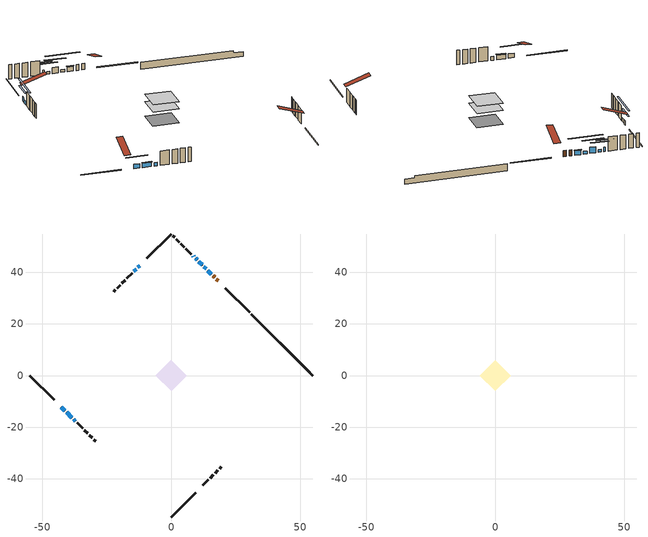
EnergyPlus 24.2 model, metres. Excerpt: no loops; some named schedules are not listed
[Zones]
conditioned space
 floor adiabatic (AdiabaticFloorConstruction): -5.99,0 0,5.99 5.99,0 0,-5.99 z3.05
 floor foundation (Slab1 construction): -5.95,0.14 -0.14,5.95 5.95,-0.14 0.14,-5.95 z-1.83
 wall outside (RimJoist1 construction): 0,-54.95 9.44,-45.51 / -54.95,0 -45.51,-9.44 / 0,54.95 -9.44,45.51 / 30.47,24.47 21.04,33.91 z0.61:0.91
 wall outside (AdiabaticWallConstruction 1): 18.18,36.76 17.51,37.43 / 16.86,38.09 16.24,38.71 z0.61:2.64
 wall outside (AdiabaticWallConstruction): 15.58,39.36 14.21,40.73 / -12.29,42.66 -12.97,41.97 / -42.66,-12.29 -41.29,-13.65 / -40.63,-14.31 -38.58,-16.36 / 8.82,46.12 8.5,46.45 z0.61:2.11; 13.56,41.39 12.69,42.25 / 10.09,44.86 9.48,45.47 z0.61:1.53; -13.63,41.32 -14.49,40.45 / -37.93,-17.02 -37.21,-17.74 z0.61:1.83; 12.04,42.91 10.74,44.2 z0.61:2.64
 wall outside (Wall1 construction): 12.29,-42.66 14.41,-40.54 / -36.55,-18.39 -34.43,-20.51 / -15.15,39.8 -17.27,37.68 / 7.84,47.1 5.72,49.23 z0.61:5.49
 wall outside (Wall2 construction): 15.07,-39.88 16.35,-38.59 / -33.77,-21.17 -32.49,-22.46 / -17.92,37.02 -19.21,35.73 / 5.06,49.88 3.78,51.17 z0.61:5.49
 wall outside (Wall3 construction): 17.01,-37.94 18.15,-36.79 / -31.83,-23.11 -30.69,-24.26 / -19.87,35.08 -21.01,33.93 / 3.12,51.83 1.97,52.97 z0.61:5.49
 wall outside (Wall5 construction): 18.81,-36.14 19.47,-35.47 / -30.03,-24.92 -29.37,-25.58 / -21.67,33.28 -22.33,32.61 / 1.32,53.63 0.66,54.29 z0.61:5.49
 wall foundation (FoundationWall1 construction): 31.13,23.82,-1.83 31.13,23.82,0.61 52.56,2.38,0.61 52.56,2.38,-0.16 54.95,0,-0.16 54.95,0,-1.83
 window (WindowConstruction): 15.58,39.37 14.21,40.73 z0.61:2.11
 window (WindowConstruction 5): -12.29,42.66 -12.97,41.97 z0.61:2.11
 window (WindowConstruction 6): -42.66,-12.29 -41.29,-13.65 z0.61:2.11
 window (WindowConstruction 8): 13.56,41.39 12.69,42.25 z0.61:1.52
 window (WindowConstruction 9): -13.63,41.32 -14.49,40.45 z0.61:1.83
 window (WindowConstruction 1): -40.63,-14.31 -38.58,-16.36 z0.61:2.11
 window (WindowConstruction 7): -37.93,-17.02 -37.21,-17.74 z0.61:1.83
 window (WindowConstruction 2): 12.04,42.91 10.74,44.2 z0.61:2.64
 window (WindowConstruction 3): 10.09,44.86 9.48,45.47 z0.61:1.52
 window (WindowConstruction 4): 8.82,46.12 8.5,46.45 z0.61:2.11
 door (Door): 18.18,36.76 17.52,37.43 z0.61:2.64
 door (Door 1): 16.86,38.09 16.24,38.71 z0.61:2.64
 ceiling adiabatic (AdiabaticFloorConstruction): 0,-5.99 5.99,0 0,5.99 -5.99,0 z3.05
attic - vented
 floor to conditioned space (Floor1 construction Reversed): -5.99,0 0,5.99 5.99,0 0,-5.99 z5.49
 roof outside (Roof1 construction): 11.63,-43.31,5.49 5.8,-37.48,8.24 4.26,-39.02,8.24 10.09,-44.85,5.49; -43.31,-11.63,5.49 -37.48,-5.8,8.24 -39.02,-4.26,8.24 -44.85,-10.09,5.49; -11.63,43.31,5.49 -5.8,37.48,8.24 -4.26,39.02,8.24 -10.09,44.85,5.49; 18.84,36.1,5.49 13.01,30.27,8.24 14.55,28.73,8.24 20.38,34.57,5.49
shading: 14.07,40.87 15.72,39.22 16.01,39.51 14.36,41.17 z2.31; -14.84,40.11 -10.42,44.52 -10.71,44.81 -15.13,40.4 z4.75; -39.42,-15.52 -44.52,-10.42 -44.81,-10.71 -39.72,-15.81 z4.75; 9.1,45.84 17.15,37.8 17.44,38.09 9.39,46.13 z6.61; -18.08,36.86 -10.04,44.91 -10.33,45.2 -18.37,37.15 z6.91; -38.44,-16.5 -40.78,-14.17 -41.07,-14.46 -38.73,-16.79 z2.31; 8.88,46.07 13.9,41.04 14.19,41.33 9.17,46.36 z5.28; 7.61,47.33 11.95,42.99 12.24,43.28 7.9,47.63 z4.16; 6.63,48.31 10.69,44.26 10.98,44.55 6.92,48.61 z4.75
[Building]
Building 1: Terrain=Suburbs
[Site:Location]
Quebec Intl AP_QC: Latitude {deg}=46.8; Longitude {deg}=-71.38; Time Zone {hr}=-5; Elevation {m}=74; Keep Site Location Information=Yes
[Site:GroundTemperature:Shallow]
0.0108218, -2.24938, -2.43038, -1.3578, 2.94801, 7.23376, 10.9493, 13.303, 13.5029, 11.5886, 7.96783, 3.81355
[Site:WaterMainsTemperature]
Calculation Method=Schedule; Temperature Schedule=mains temperature schedule
[Material] Roughness=Rough; Thermal Absorptance=0.9
Name | Thickness {m} | Conductivity {W/m-K} | Density {kg/m3} | Specific Heat {J/kg-K} | Solar Absorptance | Visible Absorptance
asphalt or fiberglass shingles | 0.00635 | 0.162714 | 1121.4 | 1465.45 | 0.4 | 0.4
ceiling loosefill ins | 0.254 | 0.0480833 | 16.02 | 1046.75 | 0.7 | 0.7
ceiling stud and cavity | 0.1397 | 0.180722 | 65.682 | 1177.47 | 0.7 | 0.7
concrete 4.0 in. | 0.1016 | 1.803125 | 2242.8 | 837.4 | 0.7 | 0.7
concrete 8.0 in. | 0.2032 | 1.803125 | 2242.8 | 837.4 | 0.7 | 0.7
door material | 0.04445 | 0.053851 | 512.64 | 1214.23 | 0.7 | 0.7
exterior vertical ins | 0.0533782 | 0.029427 | 32.04 | 1214.23 | 0.7 | 0.7
floor covering | 0.0127 | 0.0433444 | 54.468 | 1339.84 | 0.6 | 0.6
floor rigid ins; wall rigid ins 1 | 0.512978 | 0.029427 | 32.04 | 1214.23 | 0.7 | 0.7
floor stud and cavity | 0.1397 | 1.75129 | 37.0049 | 1207.88 | 0.7 | 0.7
furniture material conditioned space 1 | 0.1524 | 0.115458 | 640.8 | 1214.23 | 0.6 | 0.6
gypsum board | 0.0127 | 0.160291 | 801 | 837.4 | 0.6 | 0.6
gypsum board 1 | 0.0127 | 0.160291 | 801 | 837.4 | 0.7 | 0.7
osb sheathing 0.5 in. | 0.0127 | 0.115458 | 512.64 | 1214.23 | 0.7 | 0.7
osb sheathing 0.75 in. | 0.01905 | 0.115458 | 512.64 | 1214.23 | 0.7 | 0.7
osb sheathing 2.0 in. | 0.0508 | 0.115458 | 512.64 | 1214.23 | 0.7 | 0.7
rim joist rigid ins; wall rigid ins | 0.051816 | 0.029427 | 32.04 | 1214.23 | 0.7 | 0.7
rim joist stud and cavity | 0.0508 | 0.0387467 | 125.044 | 1163.47 | 0.6 | 0.6
wall stud and cavity | 0.1397 | 0.160281 | 139.0536 | 1170.24 | 0.7 | 0.7
wall stud and cavity 1 | 0.1397 | 0.144253 | 139.0536 | 1170.24 | 0.7 | 0.7
wall stud and cavity 2 | 0.1397 | 0.16633 | 139.0536 | 1170.24 | 0.7 | 0.7
wall stud and cavity 3 | 0.1397 | 0.188008 | 139.0536 | 1170.24 | 0.7 | 0.7
wall stud and cavity 4 | 0.0889 | 0.380278 | 52.3479 | 1209.89 | 0.7 | 0.7
wall stud and cavity 5 | 0.0889 | 0.391764 | 83.0341 | 1211.67 | 0.7 | 0.7
wood siding | 0.0254 | 0.102417 | 544.68 | 1172.36 | 0.4 | 0.4
wood siding 1; wood siding 2; wood siding 3 | 0.0254 | 0.102417 | 544.68 | 1172.36 | 0.7 | 0.7
[WindowMaterial:SimpleGlazingSystem]
Name | U-Factor {W/m2-K} | Solar Heat Gain Coefficient
WindowMaterial | 2.78449 | 0.59
WindowMaterial 1 | 2.82821 | 0.59
WindowMaterial 2 | 2.77597 | 0.55
WindowMaterial 3 | 2.76746 | 0.49
WindowMaterial 4 | 2.9395 | 0.65
WindowMaterial 5 | 2.76859 | 0.5
WindowMaterial 6 | 2.77314 | 0.53
[Construction]
AdiabaticFloorConstruction: floor stud and cavity, floor rigid ins, osb sheathing 0.75 in., floor covering
AdiabaticWallConstruction: wood siding 2, wall rigid ins 1, wall stud and cavity 4, gypsum board
AdiabaticWallConstruction 1: wood siding 3, wall rigid ins 1, wall stud and cavity 4, gypsum board
Door; Door 1: door material
Floor1 construction Reversed: gypsum board, ceiling stud and cavity, ceiling loosefill ins
FoundationWall1 construction: concrete 8.0 in., gypsum board 1
furniture construction conditioned space 1: furniture material conditioned space 1
PartitionWallConstruction: gypsum board, wall stud and cavity 5, gypsum board
RimJoist1 construction: wood siding 1, rim joist rigid ins, osb sheathing 2.0 in., rim joist stud and cavity
Roof1 construction: asphalt or fiberglass shingles
Slab1 construction: concrete 4.0 in.
Wall1 construction: wood siding, wall rigid ins, osb sheathing 0.5 in., wall stud and cavity, gypsum board
Wall2 construction: wood siding, wall rigid ins, osb sheathing 0.5 in., wall stud and cavity 1, gypsum board
Wall3 construction: wood siding, wall rigid ins, osb sheathing 0.5 in., wall stud and cavity 2, gypsum board
Wall5 construction: wood siding, wall rigid ins, osb sheathing 0.5 in., wall stud and cavity 3, gypsum board
WindowConstruction; WindowConstruction 1; WindowConstruction 5; WindowConstruction 6: WindowMaterial
WindowConstruction 2: WindowMaterial 1
WindowConstruction 3: WindowMaterial 2
WindowConstruction 4: WindowMaterial 3
WindowConstruction 7: WindowMaterial 4
WindowConstruction 8: WindowMaterial 5
WindowConstruction 9: WindowMaterial 6
[Zone] Multiplier=1; Part of Total Floor Area=Yes
Name | Volume {m3}
attic - vented | 32.0117
conditioned space | 558.8
[Space]
Name | Zone | Volume {m3}
attic - vented 1 | attic - vented | 32.0117
conditioned space 1 | conditioned space | 558.8
[ZoneInfiltration:EffectiveLeakageArea]
infil attic - vented 1: Zone or Space=attic - vented 1; Schedule=Always On Discrete; Effective Air Leakage Area {cm2}=2648.12; Stack Coefficient=0.000191198; Wind Coefficient=9.34247e-06
[ZoneMixing]
whole house fan mix: Zone or Space=attic - vented; Schedule=Always On Continuous; Design Flow Rate Calculation Method=Flow/Zone; Design Flow Rate {m3/s}=0; Source Zone or Space=conditioned space
[SurfaceProperty:ExposedFoundationPerimeter]
Slab1: Exposed Perimeter Calculation Method=TotalExposedPerimeter; Total Exposed Perimeter {m}=33.681
[InternalMass] Zone or ZoneList=conditioned space; Space or SpaceList=conditioned space 1
Name | Construction | Surface Area {m2}
furniture mass conditioned space 1 | furniture construction conditioned space 1 | 57.0399
partition wall mass | PartitionWallConstruction | 142.6
[Lights]
interior lighting: Zone or ZoneList or Space or SpaceList=conditioned space 1; Schedule=interior lighting schedule; Design Level Calculation Method=LightingLevel; Lighting Level {W}=343.2; Return Air Fraction=0; Fraction Radiant=0.6; Fraction Visible=0.2; Fraction Replaceable=1
[People]
occupants: Zone or ZoneList or Space or SpaceList=conditioned space 1; Number of People Schedule=occupants schedule; Number of People Calculation Method=People; Number of People=3; Fraction Radiant=0.314171; Sensible Heat Fraction=0.56303; Activity Level Schedule=occupants activity schedule; Carbon Dioxide Generation Rate {m3/s-W}=0; Enable ASHRAE 55 Comfort Warnings=No; Mean Radiant Temperature Calculation Type=EnclosureAveraged
[ElectricEquipment] Zone or ZoneList or Space or SpaceList=conditioned space 1; Design Level Calculation Method=EquipmentLevel
Name | Schedule | Design Level {W} | Fraction Latent | Fraction Radiant | Fraction Lost
clothes dryer | clothes dryer schedule | 140.772 | 0.015 | 0.081 | 0.85
clothes washer | clothes washer schedule | 32.1985 | 0.03 | 0.162 | 0.7
cooking range | cooking range schedule | 215.147 | 0.08 | 0.432 | 0.2
dishwasher | dishwasher schedule | 66.8632 | 0.3 | 0.18 | 0.4
fridge | fridge schedule | 72.9452 | 0 | 0.6 | 0
mech vent bath fan 0 | mech vent bath fan 0 schedule | 50.2 | 0 | 0 | 1
mech vent bath fan 1 | mech vent bath fan 1 schedule | 50.2 | 0 | 0 | 1
mech vent house fan | mech vent house fan schedule | 6.33333 | 0 | 0 | 1
mech vent house fan cfis | mech vent house fan cfis schedule | 0 | 0 | 0 | 0
mech vent range fan 0 | mech vent range fan 0 schedule | 57 | 0 | 0 | 1
misc plug loads | misc plug loads schedule | 494.7 | 0.045 | 0.513 | 0.1
whole house fan | Always On Discrete | 0 | 0 | 0 | 1
[OtherEquipment] Zone or ZoneList or Space or SpaceList=conditioned space 1; Design Level Calculation Method=EquipmentLevel
Name | Fuel Type | Schedule | Design Level {W} | Fraction Latent | Fraction Radiant | Fraction Lost
clothes dryer 1 | Electricity | clothes dryer schedule | 0 | 0.015 | 0.081 | 0.85
cooking range 1 | Electricity | cooking range schedule | 0 | 0.08 | 0.432 | 0.2
general water use latent | None | general water use schedule | 62.594 | 1 | 0 | 0
general water use sensible | None | general water use schedule | -61.6891 | 0 | 0.6 | 0
mech vent house fan latent load | None | Always On Discrete | 0 | 1 | 0 | 0
mech vent house fan sensible load | None | Always On Discrete | 0 | 0 | 0 | 0
water heater energy adjustment1 | Electricity | Always On Discrete | 0.01 | 0 | 0 | 1
[ZoneInfiltration:DesignFlowRate] Zone or ZoneList or Space or SpaceList=conditioned space 1; Schedule=Always On Discrete; Design Flow Rate Calculation Method=Flow/Zone; Design Flow Rate {m3/s}=0
infil flow; natural vent flow; whole house fan flow
[AvailabilityManager:Scheduled] Schedule=Always On Discrete
air source heat pump airloop Availability Manager; furnace airloop Availability Manager
[Foundation:Kiva]
Foundation Kiva 1: Initial Indoor Air Temperature {C}=18; Wall Height Above Grade {m}=0.609996; Wall Depth Below Slab {m}=0.2032; Custom Block Material Name 1=exterior vertical ins; Custom Block Depth 1 {m}=2.43998; Custom Block X Position 1 {m}=0.2159; Custom Block Z Position 1 {m}=0
[Foundation:Kiva:Settings]
Soil Conductivity {W/m-K}=0.849921; Soil Density {kg/m3}=1842.3; Soil Specific Heat {J/kg-K}=418.7; Ground Solar Absorptivity=0.9; Ground Thermal Absorptivity=0.9; Ground Surface Roughness {m}=0.03; Far-Field Width {m}=40; Deep-Ground Boundary Condition=ZeroFlux; Deep-Ground Depth {m}=40; Minimum Cell Dimension {m}=0.2; Maximum Cell Growth Coefficient=3; Simulation Timestep=Timestep
[Exterior:Lights]
exterior lighting: Schedule=exterior lighting schedule; Design Level {W}=75.6
[EnergyManagementSystem:GlobalVariable]
air_source_heat_pump_airloop_Fan_RTF
furnace_airloop_Fan_RTF
infil_program_Qfan
infil_program_Qinf
natural_vent_program_Qnv
natural_vent_program_Qwhf
[EnergyManagementSystem:Sensor]
Name | Output:Variable or Output:Meter Index Key | Output:Variable or Output:Meter
airflow_gain | infil flow | Infiltration Sensible Heat Gain Energy
airflow_gain_1 | natural vent flow | Infiltration Sensible Heat Gain Energy
airflow_gain_2 | whole house fan flow | Infiltration Sensible Heat Gain Energy
airflow_loss | infil flow | Infiltration Sensible Heat Loss Energy
airflow_loss_1 | natural vent flow | Infiltration Sensible Heat Loss Energy
airflow_loss_2 | whole house fan flow | Infiltration Sensible Heat Loss Energy
clg_load_cond |  | Cooling:EnergyTransfer:Zone:CONDITIONED SPACE
clg_sp_s; clg_sp_s_1 | cooling setpoint | Schedule Value
clothes_dryer_exhaust_0_sch_s | clothes dryer exhaust 0 schedule | Schedule Value
cool_season | cooling season schedule | Schedule Value
htg_load_cond |  | Heating:EnergyTransfer:Zone:CONDITIONED SPACE
htg_sp_s; htg_sp_s_1 | heating setpoint | Schedule Value
ig_ee_conv | clothes dryer | Electric Equipment Convective Heating Energy
ig_ee_conv_2 | cooking range | Electric Equipment Convective Heating Energy
ig_ee_conv_4 | fridge | Electric Equipment Convective Heating Energy
ig_ee_conv_5 | misc plug loads | Electric Equipment Convective Heating Energy
ig_ee_conv_6 | whole house fan | Electric Equipment Convective Heating Energy
ig_ee_rad | clothes dryer | Electric Equipment Radiant Heating Energy
ig_ee_rad_2 | cooking range | Electric Equipment Radiant Heating Energy
ig_ee_rad_4 | fridge | Electric Equipment Radiant Heating Energy
ig_ee_rad_5 | misc plug loads | Electric Equipment Radiant Heating Energy
ig_ee_rad_6 | whole house fan | Electric Equipment Radiant Heating Energy
ig_lgt_conv | interior lighting | Lights Convective Heating Energy
ig_lgt_rad | interior lighting | Lights Radiant Heating Energy
ig_lgt_vis | interior lighting | Lights Visible Radiation Heating Energy
ig_oe_conv | clothes dryer 1 | Other Equipment Convective Heating Energy
ig_oe_conv_1 | cooking range 1 | Other Equipment Convective Heating Energy
ig_oe_conv_2 | general water use latent | Other Equipment Convective Heating Energy
ig_oe_conv_3 | general water use sensible | Other Equipment Convective Heating Energy
ig_oe_conv_4 | water heater energy adjustment1 | Other Equipment Convective Heating Energy
ig_oe_rad | clothes dryer 1 | Other Equipment Radiant Heating Energy
ig_oe_rad_1 | cooking range 1 | Other Equipment Radiant Heating Energy
ig_oe_rad_2 | general water use latent | Other Equipment Radiant Heating Energy
ig_oe_rad_3 | general water use sensible | Other Equipment Radiant Heating Energy
ig_oe_rad_4 | water heater energy adjustment1 | Other Equipment Radiant Heating Energy
ig_ppl_conv | occupants | People Convective Heating Energy
ig_ppl_rad | occupants | People Radiant Heating Energy
im_conv | furniture mass conditioned space 1 | Surface Inside Face Convection Heat Gain Energy
im_conv_1 | partition wall mass | Surface Inside Face Convection Heat Gain Energy
im_ig | furniture mass conditioned space 1 | Surface Inside Face Internal Gains Radiation Heat Gain Energy
im_ig_1 | partition wall mass | Surface Inside Face Internal Gains Radiation Heat Gain Energy
im_lgt | furniture mass conditioned space 1 | Surface Inside Face Lights Radiation Heat Gain Energy
im_lgt_1 | partition wall mass | Surface Inside Face Lights Radiation Heat Gain Energy
im_sol | furniture mass conditioned space 1 | Surface Inside Face Solar Radiation Heat Gain Energy
im_sol_1 | partition wall mass | Surface Inside Face Solar Radiation Heat Gain Energy
im_surf | furniture mass conditioned space 1 | Surface Inside Face Net Surface Thermal Radiation Heat Gain Energy
im_surf_1 | partition wall mass | Surface Inside Face Net Surface Thermal Radiation Heat Gain Energy
mech_vent_bath_fan_0_sch_s | mech vent bath fan 0 schedule | Schedule Value
mech_vent_bath_fan_1_sch_s | mech vent bath fan 1 schedule | Schedule Value
mech_vent_range_fan_0_sch_s | mech vent range fan 0 schedule | Schedule Value
mv_conv | mech vent bath fan 0 | Electric Equipment Convective Heating Energy
mv_conv_1 | mech vent bath fan 1 | Electric Equipment Convective Heating Energy
mv_conv_2 | mech vent house fan | Electric Equipment Convective Heating Energy
mv_conv_3 | mech vent house fan cfis | Electric Equipment Convective Heating Energy
mv_conv_4 | mech vent range fan 0 | Electric Equipment Convective Heating Energy
mv_conv_5 | mech vent house fan latent load | Other Equipment Convective Heating Energy
mv_conv_6 | mech vent house fan sensible load | Other Equipment Convective Heating Energy
mv_rad | mech vent bath fan 0 | Electric Equipment Radiant Heating Energy
mv_rad_1 | mech vent bath fan 1 | Electric Equipment Radiant Heating Energy
mv_rad_2 | mech vent house fan | Electric Equipment Radiant Heating Energy
mv_rad_3 | mech vent house fan cfis | Electric Equipment Radiant Heating Energy
mv_rad_4 | mech vent range fan 0 | Electric Equipment Radiant Heating Energy
mv_rad_5 | mech vent house fan latent load | Other Equipment Radiant Heating Energy
mv_rad_6 | mech vent house fan sensible load | Other Equipment Radiant Heating Energy
natural_vent_s | natural vent schedule | Schedule Value
out_pb_s |  | Site Outdoor Air Barometric Pressure
out_wt_s |  | Site Outdoor Air Humidity Ratio
site_vw_s |  | Site Wind Speed
ss_back_out | Window1 | Surface Window Shortwave from Zone Back Out Window Heat Transfer Rate
ss_back_out_1 | Window10 | Surface Window Shortwave from Zone Back Out Window Heat Transfer Rate
ss_back_out_2 | Window11 | Surface Window Shortwave from Zone Back Out Window Heat Transfer Rate
ss_back_out_3 | Window13 | Surface Window Shortwave from Zone Back Out Window Heat Transfer Rate
ss_back_out_4 | Window15 | Surface Window Shortwave from Zone Back Out Window Heat Transfer Rate
ss_back_out_5 | Window3 | Surface Window Shortwave from Zone Back Out Window Heat Transfer Rate
ss_back_out_6 | Window6 | Surface Window Shortwave from Zone Back Out Window Heat Transfer Rate
ss_back_out_7 | Window7 | Surface Window Shortwave from Zone Back Out Window Heat Transfer Rate
ss_back_out_8 | Window8 | Surface Window Shortwave from Zone Back Out Window Heat Transfer Rate
ss_back_out_9 | Window9 | Surface Window Shortwave from Zone Back Out Window Heat Transfer Rate
ss_conv | Door1 | Surface Inside Face Convection Heat Gain Energy
ss_conv_1 | Door2 | Surface Inside Face Convection Heat Gain Energy
ss_conv_10 | Window8 | Surface Inside Face Convection Heat Gain Energy
ss_conv_11 | Window9 | Surface Inside Face Convection Heat Gain Energy
ss_conv_2 | Window1 | Surface Inside Face Convection Heat Gain Energy
ss_conv_3 | Window10 | Surface Inside Face Convection Heat Gain Energy
ss_conv_4 | Window11 | Surface Inside Face Convection Heat Gain Energy
ss_conv_5 | Window13 | Surface Inside Face Convection Heat Gain Energy
ss_conv_6 | Window15 | Surface Inside Face Convection Heat Gain Energy
ss_conv_7 | Window3 | Surface Inside Face Convection Heat Gain Energy
ss_conv_8 | Window6 | Surface Inside Face Convection Heat Gain Energy
ss_conv_9 | Window7 | Surface Inside Face Convection Heat Gain Energy
ss_ig | Door1 | Surface Inside Face Internal Gains Radiation Heat Gain Energy
ss_ig_1 | Door2 | Surface Inside Face Internal Gains Radiation Heat Gain Energy
ss_ig_10 | Window8 | Surface Inside Face Internal Gains Radiation Heat Gain Energy
ss_ig_11 | Window9 | Surface Inside Face Internal Gains Radiation Heat Gain Energy
ss_ig_2 | Window1 | Surface Inside Face Internal Gains Radiation Heat Gain Energy
ss_ig_3 | Window10 | Surface Inside Face Internal Gains Radiation Heat Gain Energy
ss_ig_4 | Window11 | Surface Inside Face Internal Gains Radiation Heat Gain Energy
ss_ig_5 | Window13 | Surface Inside Face Internal Gains Radiation Heat Gain Energy
ss_ig_6 | Window15 | Surface Inside Face Internal Gains Radiation Heat Gain Energy
ss_ig_7 | Window3 | Surface Inside Face Internal Gains Radiation Heat Gain Energy
ss_ig_8 | Window6 | Surface Inside Face Internal Gains Radiation Heat Gain Energy
ss_ig_9 | Window7 | Surface Inside Face Internal Gains Radiation Heat Gain Energy
ss_lgt | Door1 | Surface Inside Face Lights Radiation Heat Gain Energy
ss_lgt_1 | Door2 | Surface Inside Face Lights Radiation Heat Gain Energy
ss_sol | Door1 | Surface Inside Face Solar Radiation Heat Gain Energy
ss_sol_1 | Door2 | Surface Inside Face Solar Radiation Heat Gain Energy
ss_surf | Door1 | Surface Inside Face Net Surface Thermal Radiation Heat Gain Energy
ss_surf_1 | Door2 | Surface Inside Face Net Surface Thermal Radiation Heat Gain Energy
ss_surf_10 | Window8 | Surface Inside Face Net Surface Thermal Radiation Heat Gain Energy
ss_surf_11 | Window9 | Surface Inside Face Net Surface Thermal Radiation Heat Gain Energy
ss_surf_2 | Window1 | Surface Inside Face Net Surface Thermal Radiation Heat Gain Energy
ss_surf_3 | Window10 | Surface Inside Face Net Surface Thermal Radiation Heat Gain Energy
ss_surf_4 | Window11 | Surface Inside Face Net Surface Thermal Radiation Heat Gain Energy
ss_surf_5 | Window13 | Surface Inside Face Net Surface Thermal Radiation Heat Gain Energy
ss_surf_6 | Window15 | Surface Inside Face Net Surface Thermal Radiation Heat Gain Energy
ss_surf_7 | Window3 | Surface Inside Face Net Surface Thermal Radiation Heat Gain Energy
ss_surf_8 | Window6 | Surface Inside Face Net Surface Thermal Radiation Heat Gain Energy
ss_surf_9 | Window7 | Surface Inside Face Net Surface Thermal Radiation Heat Gain Energy
ss_trans_in | Window1 | Surface Window Transmitted Solar Radiation Rate
ss_trans_in_1 | Window10 | Surface Window Transmitted Solar Radiation Rate
ss_trans_in_2 | Window11 | Surface Window Transmitted Solar Radiation Rate
ss_trans_in_3 | Window13 | Surface Window Transmitted Solar Radiation Rate
ss_trans_in_4 | Window15 | Surface Window Transmitted Solar Radiation Rate
ss_trans_in_5 | Window3 | Surface Window Transmitted Solar Radiation Rate
ss_trans_in_6 | Window6 | Surface Window Transmitted Solar Radiation Rate
ss_trans_in_7 | Window7 | Surface Window Transmitted Solar Radiation Rate
ss_trans_in_8 | Window8 | Surface Window Transmitted Solar Radiation Rate
ss_trans_in_9 | Window9 | Surface Window Transmitted Solar Radiation Rate
ss_trans_out | Window1 | Surface Inside Face Initial Transmitted Diffuse Transmitted Out Window Solar Radiation Rate
ss_trans_out_1 | Window10 | Surface Inside Face Initial Transmitted Diffuse Transmitted Out Window Solar Radiation Rate
ss_trans_out_2 | Window11 | Surface Inside Face Initial Transmitted Diffuse Transmitted Out Window Solar Radiation Rate
ss_trans_out_3 | Window13 | Surface Inside Face Initial Transmitted Diffuse Transmitted Out Window Solar Radiation Rate
ss_trans_out_4 | Window15 | Surface Inside Face Initial Transmitted Diffuse Transmitted Out Window Solar Radiation Rate
ss_trans_out_5 | Window3 | Surface Inside Face Initial Transmitted Diffuse Transmitted Out Window Solar Radiation Rate
ss_trans_out_6 | Window6 | Surface Inside Face Initial Transmitted Diffuse Transmitted Out Window Solar Radiation Rate
ss_trans_out_7 | Window7 | Surface Inside Face Initial Transmitted Diffuse Transmitted Out Window Solar Radiation Rate
ss_trans_out_8 | Window8 | Surface Inside Face Initial Transmitted Diffuse Transmitted Out Window Solar Radiation Rate
ss_trans_out_9 | Window9 | Surface Inside Face Initial Transmitted Diffuse Transmitted Out Window Solar Radiation Rate
s_conv | Floor1 | Surface Inside Face Convection Heat Gain Energy
s_conv_1 | FoundationWall1 | Surface Inside Face Convection Heat Gain Energy
s_conv_10 | Wall1:225 | Surface Inside Face Convection Heat Gain Energy
s_conv_11 | Wall1:315 | Surface Inside Face Convection Heat Gain Energy
s_conv_12 | Wall1:45 | Surface Inside Face Convection Heat Gain Energy
s_conv_13 | Wall2:135 | Surface Inside Face Convection Heat Gain Energy
s_conv_14 | Wall2:225 | Surface Inside Face Convection Heat Gain Energy
s_conv_15 | Wall2:315 | Surface Inside Face Convection Heat Gain Energy
s_conv_16 | Wall2:45 | Surface Inside Face Convection Heat Gain Energy
s_conv_17 | Wall3:135 | Surface Inside Face Convection Heat Gain Energy
s_conv_18 | Wall3:225 | Surface Inside Face Convection Heat Gain Energy
s_conv_19 | Wall3:315 | Surface Inside Face Convection Heat Gain Energy
s_conv_2 | inferred conditioned ceiling | Surface Inside Face Convection Heat Gain Energy
s_conv_20 | Wall3:45 | Surface Inside Face Convection Heat Gain Energy
s_conv_21 | Wall5:135 | Surface Inside Face Convection Heat Gain Energy
s_conv_22 | Wall5:225 | Surface Inside Face Convection Heat Gain Energy
s_conv_23 | Wall5:315 | Surface Inside Face Convection Heat Gain Energy
s_conv_24 | Wall5:45 | Surface Inside Face Convection Heat Gain Energy
s_conv_3 | inferred conditioned floor | Surface Inside Face Convection Heat Gain Energy
